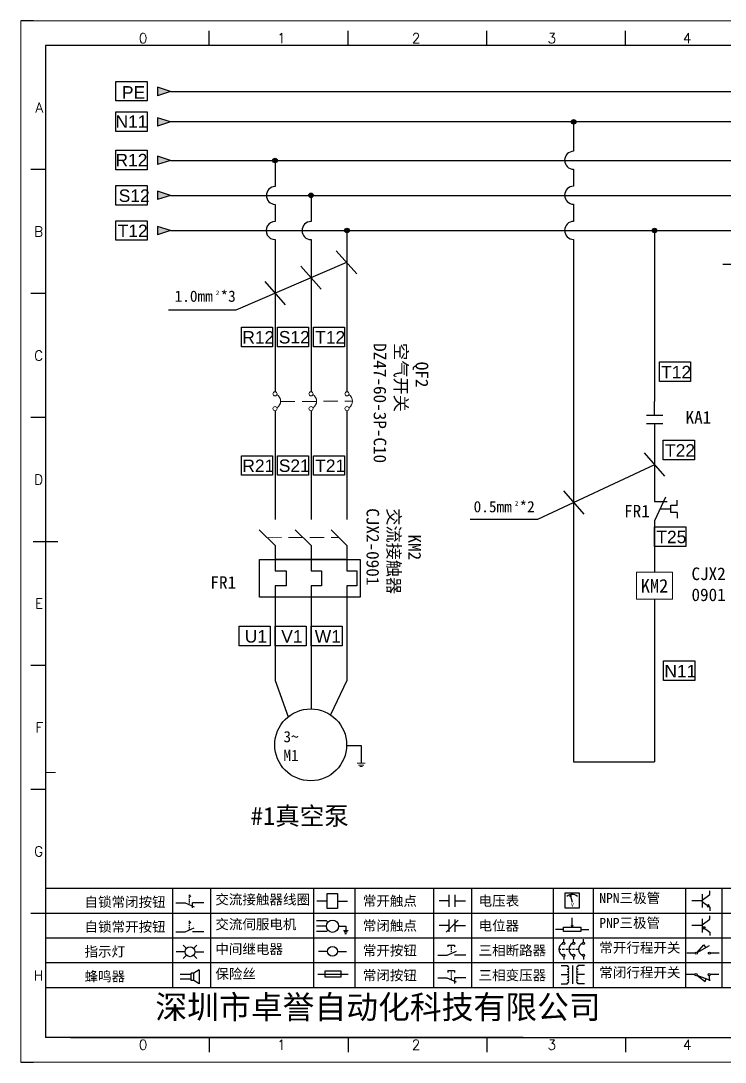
# Model space of a CAD drawing. Header units: millimetres. Extents: x 17734 to 28845, y 9358 to 11073.
# Drawn here: x 23331 to 23487.7, y 10415 to 10646.5 of the extents above; entities that cross this region are included whole.
import ezdxf
from ezdxf.enums import TextEntityAlignment as Align

# ---------------------------------------------------------------- set-up
doc = ezdxf.new("R2010")
doc.units = ezdxf.units.MM
doc.linetypes.add('DASHED2', pattern=[9.525, 6.35, -3.175])
doc.layers.add('AE_BOR', color=1, linetype='Continuous')
doc.layers.add('MISC', color=2, linetype='Continuous')
doc.styles.get("Standard").update_dxf_attribs({"font": ''})
doc.styles.add('WD', font='romans.shx', dxfattribs={"bigfont": 'gbcbig.shx'})
doc.styles.add('样式 0', font='')
doc.styles.add('样式 8', font='arial.ttf')
doc.styles.add('汉字', font='')
doc.styles.get('Standard').set_extended_font_data('SimSun')
doc.styles.get('样式 0').set_extended_font_data('KaiTi_GB2312')
doc.styles.get('汉字').set_extended_font_data('新宋体')

# ---------------------------------------------------------------- blocks, each defined once
blk = doc.blocks.new('*U8')
at = {"linetype": 'ByBlock'}
for p, q in [((-1909.23, -780.45), (-1909.23, -780.67)), ((-1909.23, -780.45), (-1908.92, -780.84)), ((-1909.23, -780.84), (-1909.23, -781.05)), ((-1911.92, -782.07), (-1910.06, -782.07)), ((-1910.06, -782.07), (-1908.18, -782.88)), ((-1909.23, -781.23), (-1909.23, -781.44)), ((-1909.23, -781.61), (-1909.23, -781.83)), ((-1909.23, -782), (-1909.23, -782.21)), ((-1909.23, -782.38), (-1909.23, -782.43)), ((-1908.52, -783.07), (-1908.52, -782.07)), ((-1906.25, -782.07), (-1908.52, -782.07))]:
    blk.add_line(p, q, dxfattribs=at)
blk = doc.blocks.new('*U11')
at = {"linetype": 'ByBlock'}
for p, q in [((-1908.88, -791.17), (-1909.23, -790.71)), ((-1909.23, -790.71), (-1909.23, -790.92)), ((-1909.23, -791.09), (-1909.23, -791.31)), ((-1909.23, -791.48), (-1909.23, -791.69)), ((-1911.92, -792.89), (-1910.06, -792.89)), ((-1910.06, -792.89), (-1908.18, -792.08)), ((-1909.23, -791.86), (-1909.23, -792.08)), ((-1909.23, -792.25), (-1909.23, -792.47)), ((-1906.25, -792.89), (-1908.52, -792.89))]:
    blk.add_line(p, q, dxfattribs=at)
blk = doc.blocks.new('蜂鸣器')
at = {"linetype": 'ByBlock'}
for p, q in [((-1907.17, -795.53), (-1908.25, -796.26)), ((-1907.17, -795.53), (-1907.17, -798.41)), ((-1908.8, -796.48), (-1911.01, -796.48)), ((-1908.8, -797.46), (-1911.01, -797.46)), ((-1908.25, -796.26), (-1908.8, -796.26)), ((-1908.8, -797.68), (-1908.8, -796.26)), ((-1908.25, -797.68), (-1908.8, -797.68)), ((-1908.25, -797.68), (-1908.25, -796.26)), ((-1907.17, -798.41), (-1908.25, -797.68))]:
    blk.add_line(p, q, dxfattribs=at)
blk = doc.blocks.new('指示灯')
at = {"linetype": 'ByBlock'}
for p, q in [((-1854.25, -776.92), (-1856.06, -776.92)), ((-1854.62, -775.59), (-1853.97, -776.23)), ((-1851.9, -775.59), (-1852.54, -776.23)), ((-1852.26, -776.92), (-1850.45, -776.92)), ((-1854.62, -778.25), (-1853.97, -777.61)), ((-1851.9, -778.25), (-1852.54, -777.61))]:
    blk.add_line(p, q, dxfattribs=at)
blk.add_circle((-1853.26, -776.92), 0.992, dxfattribs=at)
blk = doc.blocks.new('交流接触器线圈')
at = {"linetype": 'ByBlock'}
for p, q in [((-1880.82, -781.77), (-1882.87, -781.77)), ((-1878.72, -781.77), (-1876.67, -781.77))]:
    blk.add_line(p, q, dxfattribs=at)
blk.add_lwpolyline([(-1880.82, -780.28), (-1878.72, -780.28), (-1878.72, -783.26), (-1880.82, -783.26)], close=True, dxfattribs=at)
blk = doc.blocks.new('交流伺服电机')
at = {"linetype": 'ByBlock'}
for p, q in [((-1880.97, -785.75), (-1882.94, -785.75)), ((-1880.97, -786.85), (-1882.94, -786.85)), ((-1880.97, -785.75), (-1880.65, -786.03)), ((-1878.49, -786.85), (-1877.07, -786.85)), ((-1877.07, -786.85), (-1877.07, -787.72)), ((-1880.97, -787.94), (-1882.94, -787.94)), ((-1880.97, -787.94), (-1880.65, -787.67)), ((-1877.54, -787.72), (-1876.59, -787.72)), ((-1877.38, -788.01), (-1876.75, -788.01)), ((-1877.23, -788.29), (-1876.9, -788.29))]:
    blk.add_line(p, q, dxfattribs=at)
blk.add_circle((-1879.73, -786.85), 1.24, dxfattribs=at)
blk = doc.blocks.new('中间继电器')
at = {"linetype": 'ByBlock'}
for p, q in [((-1880.72, -791.92), (-1882.54, -791.92)), ((-1878.74, -791.92), (-1876.92, -791.92))]:
    blk.add_line(p, q, dxfattribs=at)
blk.add_circle((-1879.73, -791.92), 0.992, dxfattribs=at)
blk = doc.blocks.new('保险丝')
at = {"linetype": 'ByBlock'}
blk.add_line((-1882.72, -796.49), (-1876.55, -796.49), dxfattribs=at)
blk.add_lwpolyline([(-1881.2, -795.86), (-1878.06, -795.86), (-1878.06, -797.12), (-1881.2, -797.12)], close=True, dxfattribs=at)
blk = doc.blocks.new('常开按钮')
at = {"linetype": 'ByBlock'}
for p, q in [((-1910.06, -787.73), (-1908.18, -786.93)), ((-1909.9, -785.68), (-1908.56, -785.68)), ((-1909.9, -785.68), (-1909.9, -786.07)), ((-1909.23, -785.68), (-1909.23, -785.89)), ((-1909.23, -786.06), (-1909.23, -786.28)), ((-1909.23, -786.45), (-1909.23, -786.67)), ((-1909.23, -786.84), (-1909.23, -787.05)), ((-1909.23, -787.22), (-1909.23, -787.38)), ((-1908.56, -785.68), (-1908.56, -786.07)), ((-1911.92, -787.73), (-1910.06, -787.73)), ((-1906.25, -787.73), (-1908.52, -787.73))]:
    blk.add_line(p, q, dxfattribs=at)
blk = doc.blocks.new('常开触点')
at = {"linetype": 'ByBlock'}
for p, q in [((-1853.82, -782.99), (-1853.82, -780.56)), ((-1852.6, -782.99), (-1852.6, -780.56)), ((-1853.82, -781.77), (-1855.88, -781.77)), ((-1852.6, -781.77), (-1850.55, -781.77))]:
    blk.add_line(p, q, dxfattribs=at)
blk = doc.blocks.new('常闭触点')
at = {"linetype": 'ByBlock'}
for p, q in [((-1853.82, -786.77), (-1855.88, -786.77)), ((-1852.01, -785.66), (-1854.43, -788.1)), ((-1853.82, -787.99), (-1853.82, -785.56)), ((-1852.6, -787.99), (-1852.6, -785.56)), ((-1852.6, -786.77), (-1850.55, -786.77))]:
    blk.add_line(p, q, dxfattribs=at)
blk = doc.blocks.new('常闭按钮')
at = {"linetype": 'ByBlock'}
for p, q in [((-1854.11, -790.83), (-1852.77, -790.83)), ((-1854.11, -790.83), (-1854.11, -791.22)), ((-1853.44, -790.83), (-1853.44, -791.04)), ((-1853.44, -791.21), (-1853.44, -791.43)), ((-1853.44, -791.6), (-1853.44, -791.82)), ((-1852.77, -790.83), (-1852.77, -791.22)), ((-1856.13, -792.28), (-1854.28, -792.28)), ((-1854.28, -792.28), (-1852.4, -793.09)), ((-1853.44, -791.99), (-1853.44, -792.2)), ((-1853.44, -792.37), (-1853.44, -792.53)), ((-1850.47, -792.28), (-1852.73, -792.28)), ((-1852.73, -792.28), (-1852.73, -793.43))]:
    blk.add_line(p, q, dxfattribs=at)
blk = doc.blocks.new('电压表')
at = {"linetype": 'ByBlock'}
for p, q in [((-1814.84, -780.75), (-1814.91, -781.13)), ((-1814.6, -781.05), (-1814.91, -781.13)), ((-1814.84, -780.75), (-1814.46, -782.26)), ((-1814.84, -780.75), (-1814.6, -781.05))]:
    blk.add_line(p, q, dxfattribs=at)
blk.add_lwpolyline([(-1815.84, -780.34), (-1813.07, -780.34), (-1813.07, -783.49), (-1815.84, -783.49)], close=True, dxfattribs=at)
blk.add_arc((-1814.46, -782.26), 1.56, 46.8313, 133.1687, dxfattribs=at)
at = {"linetype": 'ByBlock', "insert": (-1814.7, -782.39), "char_height": 0.75, "width": 0.6768, "attachment_point": 1}
blk.add_mtext('V', dxfattribs=at)
blk = doc.blocks.new('电位器')
at = {"linetype": 'ByBlock'}
for p, q in [((-1814.45, -787.3), (-1814.45, -785.39)), ((-1814.45, -787.3), (-1814.62, -786.96)), ((-1814.62, -786.96), (-1814.27, -786.96)), ((-1814.45, -787.3), (-1814.27, -786.96)), ((-1816.21, -787.75), (-1817.79, -787.75)), ((-1812.68, -787.75), (-1811.1, -787.75))]:
    blk.add_line(p, q, dxfattribs=at)
blk.add_lwpolyline([(-1816.21, -787.3), (-1812.68, -787.3), (-1812.68, -788.2), (-1816.21, -788.2)], close=True, dxfattribs=at)
blk = doc.blocks.new('三相断路器')
at = {"linetype": 'ByBlock'}
for p, q in [((-1816.17, -790.33), (-1816.17, -789.7)), ((-1814.17, -790.33), (-1814.17, -789.7)), ((-1812.18, -790.33), (-1812.18, -789.7)), ((-1817.14, -791.74), (-1816.72, -791.74)), ((-1816.45, -791.74), (-1816.03, -791.74)), ((-1816.17, -793.19), (-1816.17, -793.83)), ((-1815.76, -791.74), (-1815.34, -791.74)), ((-1815.07, -791.74), (-1814.65, -791.74)), ((-1814.38, -791.74), (-1813.96, -791.74)), ((-1814.17, -793.19), (-1814.17, -793.83)), ((-1813.69, -791.74), (-1813.27, -791.74)), ((-1812.18, -793.19), (-1812.18, -793.83))]:
    blk.add_line(p, q, dxfattribs=at)
for centre in [(-1816.17, -790.55), (-1814.17, -790.55), (-1812.18, -790.55), (-1816.17, -792.98), (-1814.17, -792.98), (-1812.18, -792.98)]:
    blk.add_circle(centre, 0.219, dxfattribs=at)
for centre in [(-1815.81, -791.74), (-1813.82, -791.74), (-1811.83, -791.74)]:
    blk.add_arc(centre, 1.32, 115.5791, 244.4209, dxfattribs=at)
blk = doc.blocks.new('三相变压器')
at = {"linetype": 'ByBlock'}
for p, q in [((-1816.69, -795.03), (-1815.37, -795.03)), ((-1815.37, -795.03), (-1815.37, -795.24)), ((-1814.34, -798.7), (-1814.34, -795.04)), ((-1812, -795.03), (-1813.32, -795.03)), ((-1813.32, -795.03), (-1813.32, -795.24)), ((-1816.69, -796.87), (-1815.37, -796.87)), ((-1812, -796.87), (-1813.32, -796.87)), ((-1816.69, -798.71), (-1815.37, -798.71)), ((-1815.37, -798.71), (-1815.37, -798.5)), ((-1813.32, -798.71), (-1813.32, -798.5)), ((-1812, -798.71), (-1813.32, -798.71))]:
    blk.add_line(p, q, dxfattribs=at)
for centre, start, end in [((-1815.37, -795.51), 270, 90), ((-1815.37, -796.06), 270, 90), ((-1813.32, -795.51), 90, 270), ((-1813.32, -796.06), 90, 270), ((-1815.37, -796.6), 270, 90), ((-1815.37, -797.14), 270, 90), ((-1815.37, -797.68), 270, 90), ((-1815.37, -798.23), 270, 90), ((-1813.32, -796.6), 90, 270), ((-1813.32, -797.14), 90, 270), ((-1813.32, -797.68), 90, 270), ((-1813.32, -798.23), 90, 270)]:
    blk.add_arc(centre, 0.271, start, end, dxfattribs=at)
blk = doc.blocks.new('NPN三极管')
at = {"linetype": 'ByBlock'}
for p, q in [((-1785.73, -780.61), (-1785.73, -783.32)), ((-1785.73, -781.82), (-1784.15, -780.66)), ((-1784.15, -780.66), (-1784.15, -779.98)), ((-1785.73, -781.97), (-1787.81, -781.97)), ((-1785.73, -782.11), (-1784.15, -783.27)), ((-1784.41, -782.73), (-1784.74, -783.18)), ((-1784.15, -783.27), (-1784.74, -783.18)), ((-1784.15, -783.27), (-1784.41, -782.73)), ((-1784.15, -783.27), (-1784.15, -783.96))]:
    blk.add_line(p, q, dxfattribs=at)
blk = doc.blocks.new('PNP三极管')
at = {"linetype": 'ByBlock'}
for p, q in [((-1784.9, -785.38), (-1784.9, -788.09)), ((-1783.32, -785.43), (-1783.32, -784.75)), ((-1784.9, -786.74), (-1786.98, -786.74)), ((-1784.9, -786.59), (-1783.32, -785.43)), ((-1784.9, -786.88), (-1783.32, -788.04)), ((-1784.9, -786.88), (-1784.31, -786.97)), ((-1784.9, -786.88), (-1784.64, -787.42)), ((-1784.31, -786.97), (-1784.64, -787.42)), ((-1783.32, -788.04), (-1783.32, -788.73))]:
    blk.add_line(p, q, dxfattribs=at)
blk = doc.blocks.new('常开行程开关')
at = {"linetype": 'ByBlock'}
for p, q in [((-1785.89, -792.17), (-1784.52, -790.62)), ((-1785.89, -792.17), (-1783.43, -790.72)), ((-1784.52, -790.62), (-1784.19, -791.17)), ((-1786.29, -792.3), (-1788.01, -792.3)), ((-1781.48, -792.3), (-1783.21, -792.3))]:
    blk.add_line(p, q, dxfattribs=at)
for centre in [(-1786.07, -792.3), (-1783.42, -792.3)]:
    blk.add_circle(centre, 0.219, dxfattribs=at)
blk = doc.blocks.new('常闭行程开关')
at = {"linetype": 'ByBlock'}
for p, q in [((-1786.34, -796.62), (-1788.07, -796.62)), ((-1785.93, -796.72), (-1783.25, -797.7)), ((-1785.93, -796.72), (-1784.3, -798)), ((-1784.3, -798), (-1784.08, -797.4)), ((-1783.48, -796.84), (-1783.48, -797.85)), ((-1781.54, -796.62), (-1783.26, -796.62))]:
    blk.add_line(p, q, dxfattribs=at)
for centre in [(-1786.12, -796.62), (-1783.48, -796.62)]:
    blk.add_circle(centre, 0.219, dxfattribs=at)
blk = doc.blocks.new('电控横A4')
for p, q in [((292, -5), (5, -5)), ((5, -5), (5, -205)), ((10.03, -205), (289.53, -205)), ((130.8, -205), (190.75, -205))]:
    blk.add_line(p, q)
at = {"lineweight": 9, "ltscale": 0.1}
for p, q in [((5, -151.57), (7, -151.57)), ((101.34, -205), (130.8, -205)), ((129.44, -205), (129.44, -205)), ((129.44, -205), (129.44, -205)), ((129.44, -205), (129.44, -205)), ((129.44, -205), (129.44, -205))]:
    blk.add_line(p, q, dxfattribs=at)
at = {"linetype": 'ByBlock'}
for p, q in [((292, -175), (5, -175)), ((292, -180), (5, -180)), ((292, -185), (5, -185)), ((292, -190), (5, -190)), ((292, -195), (5, -195))]:
    blk.add_line(p, q, dxfattribs=at)
at = {"color": 0, "lineweight": -2}
for p, q in [((30.58, -175), (30.58, -195)), ((38.26, -175), (38.26, -195)), ((59.05, -175), (59.05, -195)), ((67.4, -175), (67.4, -195)), ((83.26, -175), (83.26, -195)), ((90.91, -175), (90.91, -195)), ((107.4, -175), (107.4, -195)), ((115.5, -175), (115.5, -195)), ((134.12, -175), (134.12, -195)), ((141.48, -175), (141.48, -195))]:
    blk.add_line(p, q, dxfattribs=at)
at = {"color": 0, "ltscale": 2}
blk.add_line((101.34, -205), (5, -205), dxfattribs=at)
at = {"layer": 'AE_BOR', "lineweight": 30}
for p, q in [((2.53, 0), (0, 0)), ((0, -210), (2.53, -210))]:
    blk.add_line(p, q, dxfattribs=at)
at = {"layer": 'AE_BOR', "color": 1, "lineweight": 15}
for p, q in [((0, 0), (297, 0)), ((0, -210), (0, 0)), ((297, -210), (0, -210))]:
    blk.add_line(p, q, dxfattribs=at)
at = {"layer": 'AE_BOR'}
for p, q in [((38.03, -5), (38.03, -2)), ((66.03, -5), (66.03, -2)), ((94.03, -5), (94.03, -2)), ((122.03, -5), (122.03, -2)), ((5, -30), (2, -30)), ((5, -55), (2, -55)), ((5, -80), (2, -80)), ((5, -130), (2, -130)), ((5, -155), (2, -155)), ((5, -180), (2, -180)), ((38.03, -205), (38.03, -208)), ((66.03, -205), (66.03, -208)), ((94.03, -205), (94.03, -208)), ((122.03, -205), (122.03, -208))]:
    blk.add_line(p, q, dxfattribs=at)
at = {"layer": 'AE_BOR', "color": 2, "lineweight": 30}
blk.add_line((2.5, -105), (7.5, -105), dxfattribs=at)
at = {"linetype": 'ByBlock'}
for name, p in [('*U8', (1943.19, 604.18)), ('交流接触器线圈', (1942.62, 604.27)), ('常开触点', (1940.27, 604.3)), ('电压表', (1925.71, 604.52)), ('NPN三极管', (1923.2, 604.5)), ('PNP三极管', (1922.37, 604.27)), ('*U11', (1943.19, 609.18)), ('交流伺服电机', (1942.62, 604.27)), ('常闭触点', (1940.27, 604.3)), ('电位器', (1925.71, 604.52)), ('指示灯', (1887.41, 589.18)), ('中间继电器', (1942.62, 604.27)), ('常开按钮', (1996.06, 599.3)), ('三相断路器', (1925.71, 604.52)), ('常开行程开关', (1922.37, 604.27)), ('三相变压器', (1925.71, 604.52)), ('蜂鸣器', (1943.19, 604.18)), ('保险丝', (1942.62, 604.27)), ('常闭按钮', (1940.27, 599.3)), ('常闭行程开关', (1922.37, 604.27))]:
    blk.add_blockref(name, p, dxfattribs=at)
at = {"char_height": 2, "attachment_point": 1, "style": '汉字'}
for s, insert in [('{\\fKaiTi_GB2312|b0|i0|c134|p49;自锁常闭按钮}', (12.86, -176.69)), ('{\\fKaiTi_GB2312|b0|i0|c134|p49;交流接触器线圈}', (39.25, -176.19)), ('{\\fKaiTi_GB2312|b0|i0|c134|p49;常开触点}', (69.01, -176.48)), ('{\\fKaiTi_GB2312|b0|i0|c134|p49;电压表}', (92.37, -176.47)), ('{\\fKaiTi_GB2312|b0|i0|c134|p49;NPN三极管}', (116.73, -175.91)), ('{\\fKaiTi_GB2312|b0|i0|c134|p49;自锁常开按钮}', (12.86, -181.69)), ('{\\fKaiTi_GB2312|b0|i0|c134|p49;交流伺服电机}', (39.25, -181.19)), ('{\\fKaiTi_GB2312|b0|i0|c134|p49;常闭触点}', (69.01, -181.48)), ('{\\fKaiTi_GB2312|b0|i0|c134|p49;电位器}', (92.37, -181.47)), ('{\\fKaiTi_GB2312|b0|i0|c134|p49;PNP三极管}', (116.73, -180.91)), ('{\\fKaiTi_GB2312|b0|i0|c134|p49;指示灯}', (12.86, -186.69)), ('{\\fKaiTi_GB2312|b0|i0|c134|p49;中间继电器}', (39.25, -186.19)), ('{\\fKaiTi_GB2312|b0|i0|c134|p49;常开按钮}', (69.01, -186.48)), ('{\\fKaiTi_GB2312|b0|i0|c134|p49;三相断路器}', (92.37, -186.47)), ('{\\fKaiTi_GB2312|b0|i0|c134|p49;常开行程开关}', (116.73, -185.91)), ('{\\fKaiTi_GB2312|b0|i0|c134|p49;保险丝}', (39.25, -191.19)), ('{\\fKaiTi_GB2312|b0|i0|c134|p49;常闭行程开关}', (116.73, -190.91)), ('{\\fKaiTi_GB2312|b0|i0|c134|p49;蜂鸣器}', (12.86, -191.69)), ('{\\fKaiTi_GB2312|b0|i0|c134|p49;常闭按钮}', (69.01, -191.48)), ('{\\fKaiTi_GB2312|b0|i0|c134|p49;三相变压器}', (92.37, -191.47))]:
    blk.add_mtext(s, dxfattribs=dict(at, insert=insert))
at = {"color": 0, "lineweight": -2, "insert": (27.14, -196.53), "char_height": 4.7064, "width": 96.1138, "attachment_point": 1}
blk.add_mtext('深圳市卓誉自动化科技有限公司', dxfattribs=at)
at = {"layer": 'AE_BOR', "style": 'WD'}
for s, p in [('0', (24.67, -4.5)), ('1', (52.6, -4.5)), ('2', (79.75, -4.5)), ('3', (107.15, -4.5)), ('4', (134.45, -4.5)), ('0', (24.67, -207.5)), ('1', (52.6, -207.5)), ('2', (79.75, -207.5)), ('3', (107.15, -207.5)), ('4', (134.45, -207.5))]:
    blk.add_text(s, height=2, dxfattribs=at).set_placement(p, align=Align.CENTER)
for s, p in [('A', (4.5, -17.5)), ('B', (4.5, -42.5)), ('C', (4.5, -67.5)), ('D', (4.5, -92.5)), ('E', (4.5, -117.5)), ('F', (4.5, -142.5)), ('G', (4.5, -167.5)), ('H', (4.5, -192.5))]:
    blk.add_text(s, height=2, dxfattribs=at).set_placement(p, align=Align.MIDDLE_RIGHT)

msp = doc.modelspace()

# ---------------------------------------------------------------- hatches: boundary and pattern name
for points in [[(23361.351, 10624.986), (23364.269, 10624.051), (23361.351, 10623.115)], [(23454.455, 10624.088, 1), (23453.455, 10624.088, 1)], [(23361.351, 10616.42), (23364.269, 10615.485), (23361.351, 10614.55)], [(23388.031, 10615.485, 1), (23387.031, 10615.485, 1)], [(23361.351, 10606.792), (23361.351, 10608.662), (23364.269, 10607.727)], [(23396.031, 10607.727, 1), (23395.031, 10607.727, 1)], [(23361.351, 10598.957), (23361.351, 10600.828), (23364.269, 10599.892)], [(23404.031, 10599.892, 1), (23403.031, 10599.892, 1)], [(23472.455, 10599.892, 1), (23471.455, 10599.892, 1)]]:
    msp.add_hatch(color=256).paths.add_polyline_path(points)
at = {"layer": 'MISC'}
msp.add_hatch(color=256, dxfattribs=at).paths.add_polyline_path([(23361.351, 10631.75), (23364.269, 10630.815), (23361.351, 10629.88)])

# ---------------------------------------------------------------- linework, layer by layer
for p, q in [((23361.351, 10624.986), (23361.351, 10623.115)), ((23364.269, 10624.051), (23361.351, 10624.986)), ((23364.269, 10624.051), (23361.351, 10623.115)), ((23453.955, 10624.088), (23453.955, 10617.518)), ((23364.269, 10615.485), (23361.351, 10616.42)), ((23361.351, 10616.42), (23361.351, 10614.55)), ((23364.269, 10615.485), (23361.351, 10614.55)), ((23364.269, 10615.485), (23629.973, 10615.489)), ((23387.531, 10615.485), (23387.531, 10609.693)), ((23453.955, 10613.518), (23453.955, 10609.76)), ((23364.269, 10607.727), (23361.351, 10608.662)), ((23361.351, 10608.662), (23361.351, 10606.792)), ((23364.269, 10607.727), (23361.351, 10606.792)), ((23364.269, 10607.727), (23629.866, 10607.727)), ((23395.531, 10607.727), (23395.531, 10601.892)), ((23387.531, 10605.697), (23387.531, 10601.892)), ((23453.955, 10605.76), (23453.955, 10601.925)), ((23364.269, 10599.892), (23361.351, 10600.828)), ((23361.351, 10600.828), (23361.351, 10598.957)), ((23364.269, 10599.892), (23361.351, 10598.957)), ((23364.269, 10599.892), (23629.96, 10599.892)), ((23403.531, 10599.892), (23403.531, 10564.055)), ((23471.955, 10599.892), (23471.955, 10561.911)), ((23387.531, 10597.892), (23387.531, 10564.055)), ((23395.531, 10597.892), (23395.531, 10564.055)), ((23453.955, 10597.925), (23453.955, 10481.78)), ((23401.156, 10595.413), (23405.714, 10590.248)), ((23403.435, 10592.831), (23378.834, 10582.227)), ((23502.178, 10592.322), (23487.179, 10592.322)), ((23393.251, 10592.006), (23397.81, 10586.842)), ((23385.251, 10588.558), (23389.81, 10583.393)), ((23378.834, 10582.227), (23363.831, 10582.227)), ((23387.531, 10559.845), (23387.531, 10535.62)), ((23395.531, 10559.845), (23395.531, 10535.654)), ((23403.494, 10559.846), (23403.494, 10535.621)), ((23471.955, 10553.919), (23471.955, 10539.681)), ((23469.612, 10550.48), (23474.17, 10545.315)), ((23471.955, 10547.825), (23445.944, 10535.69)), ((23451.676, 10542.01), (23456.234, 10536.845)), ((23474.41, 10540.639), (23471.955, 10535.384)), ((23471.955, 10539.681), (23474.775, 10539.681)), ((23475.551, 10537.186), (23475.551, 10538.837)), ((23475.551, 10538.837), (23476.992, 10538.837)), ((23477.02, 10537.186), (23475.551, 10537.186)), ((23445.944, 10535.69), (23430.944, 10535.69)), ((23471.955, 10535.384), (23471.955, 10523.919)), ((23477.02, 10535.916), (23477.02, 10535.926)), ((23387.531, 10529.845), (23383.995, 10533.38)), ((23395.531, 10529.845), (23391.995, 10533.38)), ((23403.531, 10529.845), (23399.995, 10533.38)), ((23387.531, 10529.845), (23387.531, 10524.23)), ((23395.531, 10529.845), (23395.531, 10524.229)), ((23403.531, 10529.845), (23403.531, 10524.229)), ((23403.531, 10527.562), (23403.531, 10526.755)), ((23387.531, 10524.23), (23389.983, 10524.23)), ((23389.983, 10524.23), (23389.983, 10520.928)), ((23395.531, 10524.229), (23397.858, 10524.229)), ((23397.858, 10524.229), (23397.858, 10520.928)), ((23403.531, 10524.229), (23405.733, 10524.229)), ((23405.733, 10524.229), (23405.733, 10520.927)), ((23389.983, 10520.928), (23387.531, 10520.928)), ((23387.531, 10520.928), (23387.531, 10499.845)), ((23397.858, 10520.928), (23395.531, 10520.928)), ((23395.531, 10520.928), (23395.531, 10499.845)), ((23405.733, 10520.927), (23403.531, 10520.927)), ((23403.531, 10520.927), (23403.531, 10499.845)), ((23471.955, 10517.919), (23471.955, 10481.78)), ((23387.531, 10499.845), (23390.434, 10491.78)), ((23395.531, 10499.845), (23395.531, 10493.554)), ((23403.531, 10499.845), (23399.85, 10492.242)), ((23403.457, 10485.373), (23406.684, 10485.373)), ((23406.684, 10485.373), (23406.684, 10481.494)), ((23453.955, 10481.78), (23471.955, 10481.78))]:
    msp.add_line(p, q)
at = {"color": 0}
msp.add_line((23629.973, 10624.055), (23364.269, 10624.055), dxfattribs=at)
at = {"color": 6, "linetype": 'DASHED2', "lineweight": 0, "ltscale": 0.5}
for p, q in [((23388.777, 10561.89), (23404.777, 10561.957)), ((23385.763, 10531.612), (23401.763, 10531.68))]:
    msp.add_line(p, q, dxfattribs=at)
at = {"ltscale": 2}
for p, q in [((23476.99, 10538.837), (23476.99, 10539.933)), ((23477.02, 10537.186), (23477.02, 10535.926))]:
    msp.add_line(p, q, dxfattribs=at)
at = {"color": 0, "ltscale": 2}
for p, q in [((23473.183, 10538.011), (23475.551, 10538.011)), ((23403.28, 10526.755), (23387.531, 10526.755))]:
    msp.add_line(p, q, dxfattribs=at)
at = {"lineweight": 0}
for p, q in [((23407.578, 10481.487), (23405.789, 10481.487)), ((23407.246, 10481.058), (23406.122, 10481.058)), ((23406.96, 10480.711), (23406.387, 10480.711))]:
    msp.add_line(p, q, dxfattribs=at)
at = {"color": 1, "lineweight": -3}
for points in [[(23352.115, 10633.072), (23359.056, 10633.072), (23359.056, 10628.719), (23352.115, 10628.719)], [(23352.115, 10626.307), (23359.056, 10626.307), (23359.056, 10621.955), (23352.115, 10621.955)], [(23352.115, 10617.742), (23359.056, 10617.742), (23359.056, 10613.389), (23352.115, 10613.389)], [(23352.115, 10609.882), (23359.056, 10609.882), (23359.056, 10605.53), (23352.115, 10605.53)], [(23352.115, 10602.078), (23359.056, 10602.078), (23359.056, 10597.725), (23352.115, 10597.725)], [(23380.06, 10578.407), (23387.001, 10578.407), (23387.001, 10574.055), (23380.06, 10574.055)], [(23388.06, 10578.407), (23395.001, 10578.407), (23395.001, 10574.055), (23388.06, 10574.055)], [(23396.06, 10578.407), (23403.001, 10578.407), (23403.001, 10574.055), (23396.06, 10574.055)], [(23473.027, 10570.677), (23479.967, 10570.677), (23479.967, 10566.324), (23473.027, 10566.324)], [(23473.883, 10553.265), (23480.824, 10553.265), (23480.824, 10548.912), (23473.883, 10548.912)], [(23380.06, 10549.845), (23387.001, 10549.845), (23387.001, 10545.492), (23380.06, 10545.492)], [(23388.06, 10549.845), (23395.001, 10549.845), (23395.001, 10545.492), (23388.06, 10545.492)], [(23396.06, 10549.845), (23403.001, 10549.845), (23403.001, 10545.492), (23396.06, 10545.492)], [(23471.955, 10534.004), (23478.896, 10534.004), (23478.896, 10529.651), (23471.955, 10529.651)], [(23379.531, 10511.917), (23386.471, 10511.917), (23386.471, 10507.564), (23379.531, 10507.564)], [(23387.531, 10511.917), (23394.471, 10511.917), (23394.471, 10507.564), (23387.531, 10507.564)], [(23395.531, 10511.917), (23402.471, 10511.917), (23402.471, 10507.564), (23395.531, 10507.564)], [(23473.955, 10504.202), (23480.896, 10504.202), (23480.896, 10499.849), (23473.955, 10499.849)]]:
    msp.add_lwpolyline(points, close=True, dxfattribs=at)
at = {"color": 0, "ltscale": 2}
msp.add_lwpolyline([(23384.088, 10526.755), (23406.482, 10526.755), (23406.482, 10518.371), (23384.088, 10518.371)], close=True, dxfattribs=at)
at = {"lineweight": 0}
msp.add_lwpolyline([(23467.955, 10523.919), (23475.955, 10523.919), (23475.955, 10517.919), (23467.955, 10517.919)], close=True, dxfattribs=at)
for centre, radius in [((23453.955, 10624.088), 0.5), ((23387.531, 10615.485), 0.5), ((23395.531, 10607.727), 0.5), ((23403.531, 10599.892), 0.5), ((23471.955, 10599.892), 0.5), ((23395.459, 10485.555), 8)]:
    msp.add_circle(centre, radius)
for centre in [(23387.531, 10563.592), (23395.531, 10563.592), (23403.531, 10563.592), (23387.531, 10560.307), (23395.531, 10560.307), (23403.531, 10560.307)]:
    msp.add_circle(centre, 0.462, dxfattribs=at)
for centre, start, end in [((23453.955, 10615.518), 90, 270), ((23387.625, 10607.695), 92.71555, 267.28408), ((23453.955, 10607.76), 90, 270), ((23387.531, 10599.892), 89.99982, 270), ((23395.531, 10599.892), 90, 270), ((23453.955, 10599.925), 90, 270)]:
    msp.add_arc(centre, 2, start, end)
for centre in [(23387.072, 10561.95), (23395.072, 10561.95), (23403.072, 10561.95)]:
    msp.add_arc(centre, 1.706, 301.18201, 58.81799, dxfattribs=at)
at = {"layer": 'MISC'}
for p, q in [((23364.269, 10630.815), (23361.351, 10631.75)), ((23361.351, 10631.75), (23361.351, 10629.88)), ((23364.269, 10630.815), (23361.351, 10629.88)), ((23364.269, 10630.819), (23629.973, 10630.819))]:
    msp.add_line(p, q, dxfattribs=at)

# ---------------------------------------------------------------- block references
at = {"xscale": 1.1025, "yscale": 1.1025, "zscale": 1.1025}
msp.add_blockref('电控横A4', (23330.973, 10646.526), dxfattribs=at)
at = {"linetype": 'ByBlock', "xscale": 1.5, "yscale": 1.5, "zscale": 1.5, "rotation": 270}
msp.add_blockref('常开触点', (24644.616, 7778.097), dxfattribs=at)

# ---------------------------------------------------------------- texts
at = {"char_height": 2.772, "style": '样式 8'}
for s, insert, width, attachment_point in [('N11', (23355.585, 10624.131), 6.94087, 5), ('R12', (23355.585, 10615.565), 6.94087, 5), ('\\pi-0.77273;S12', (23353.524, 10607.625), 4.96666, 4), ('T12', (23355.858, 10599.829), 4.96666, 5), ('R12', (23383.804, 10576.158), 4.96666, 5), ('S12', (23391.804, 10576.158), 4.96666, 5), ('T12', (23399.804, 10576.158), 4.96666, 5), ('T12', (23476.77, 10568.428), 4.96666, 5), ('T22', (23477.627, 10551.016), 4.96666, 5), ('R21', (23383.804, 10547.596), 4.96666, 5), ('S21', (23391.804, 10547.596), 4.96666, 5), ('T21', (23399.804, 10547.596), 4.96666, 5), ('T25', (23475.699, 10531.755), 4.96666, 5), ('U1', (23383.274, 10509.668), 4.96666, 5), ('V1', (23391.274, 10509.668), 4.96666, 5), ('W1', (23399.274, 10509.668), 4.96666, 5), ('N11', (23477.699, 10501.953), 4.96666, 5)]:
    msp.add_mtext(s, dxfattribs=dict(at, insert=insert, width=width, attachment_point=attachment_point))
for s, width, heights, insert, char_height, attachment_point in [('1.0mm *3', 15.02857, [0], (23365.185, 10586.558), 2.5, 1), ('2', 4.05808, [0], (23374.355, 10586.558), 1, 1), ('0.5mm *2', 15.02857, [0], (23431.702, 10539.761), 2.5, 1), ('2', 4.05808, [0], (23440.873, 10539.761), 1, 1), ('3~\\PM1', 13.04067, [8.754], (23391.097, 10485.295), 2.5, 5)]:
    msp.add_mtext_dynamic_manual_height_columns(s, width=width, gutter_width=12.5, heights=heights, dxfattribs=dict(insert=insert, char_height=char_height, attachment_point=attachment_point))
at = {"layer": 'MISC', "insert": (23353.459, 10632.002), "char_height": 2.772, "width": 4.96666, "attachment_point": 1, "style": '样式 8'}
msp.add_mtext('PE', dxfattribs=at)
at = {"layer": 'MISC', "color": 0, "char_height": 2.8, "attachment_point": 4, "rotation": 270, "style": '样式 0'}
for s, insert, width in [('\\pi7.8539;QF2\\P\\pi3.7228;{\\fSimSun|b0|i0|c134|p2;空气开关\\P\\pi-7.9461;}DZ47-60-3P-C10', (23415.526, 10578.582), 22.90788), ('\\pi12.521;KM2\\P\\pi6.7006;{\\fSimSun|b0|i0|c134|p2;交流接触器\\P\\pi5.2539;}CJX2-0901', (23413.924, 10544.853), 32.90788)]:
    msp.add_mtext(s, dxfattribs=dict(at, insert=insert, width=width))
at = {"layer": 'MISC', "color": 0, "style": '样式 0'}
for s, insert, char_height, width, attachment_point in [('KA1', (23478.862, 10559.778), 2.8, 7.9311, 1), ('FR1', (23465.186, 10538.915), 2.8, 5.01683, 1), ('FR1', (23373.157, 10523.048), 2.8, 5.01683, 1), ('CJX2\\P0901', (23480.17, 10524.986), 2.8, 7.9311, 1), ('KM2', (23471.955, 10520.919), 3, 8, 5), ('\\pi3.7833;#1{\\fSimSun|b0|i0|c134|p2;真空泵}', (23378.351, 10469.526), 4, 31.01096, 4)]:
    msp.add_mtext(s, dxfattribs=dict(at, insert=insert, char_height=char_height, width=width, attachment_point=attachment_point))

doc.saveas('drawing.dxf')
